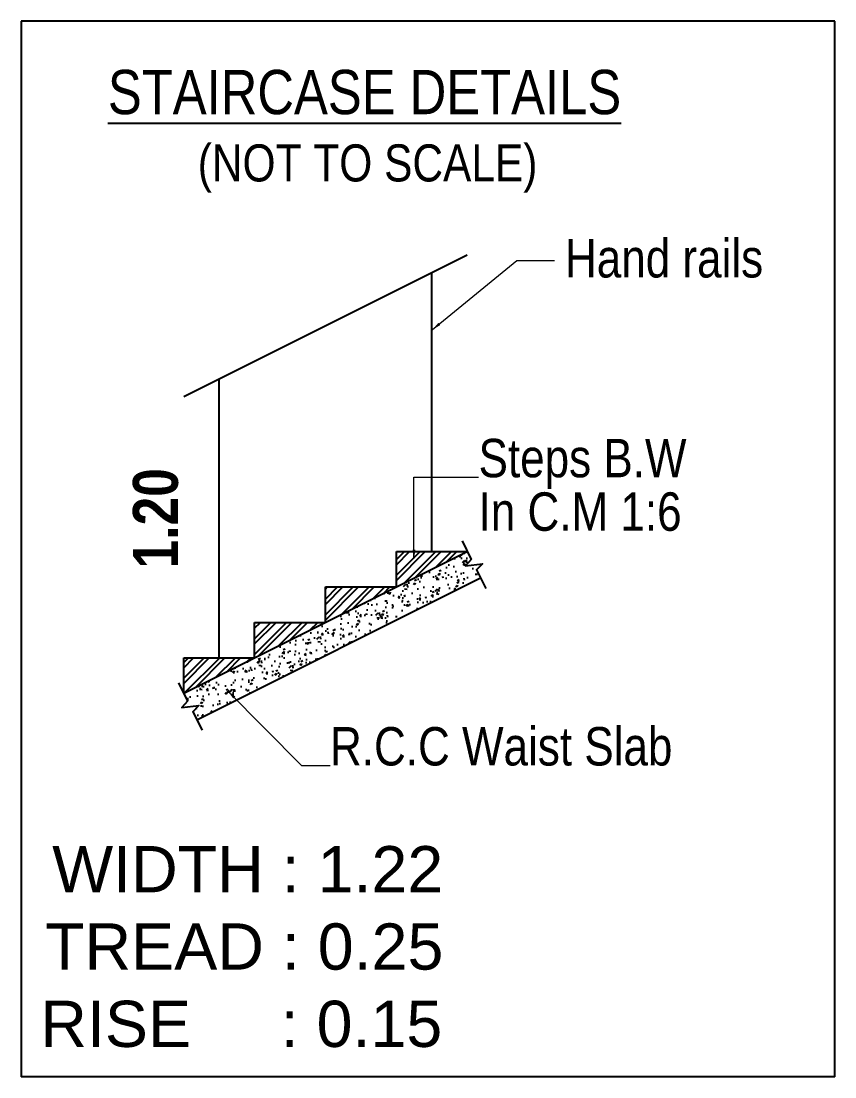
# Model space of a CAD drawing. Header units: metres. Extents: x 1185 to 1291, y 1063 to 1193.
# Drawn here: x 1246.49 to 1251.48, y 1160.04 to 1166.52 of the extents above; entities that cross this region are included whole.
import ezdxf

# ---------------------------------------------------------------- set-up
doc = ezdxf.new("R2010")
doc.units = ezdxf.units.M
doc.header["$MEASUREMENT"] = 0
doc.styles.add('Arial', font='swissc.ttf')
doc.styles.get("Standard").update_dxf_attribs({"font": 'swisscb.ttf'})
doc.styles.add('title text', font='arial.ttf')
doc.dimstyles.new('FLOOR DIM', dxfattribs={"dimtxt": 0.55, "dimasz": 0.05, "dimexe": 0.075, "dimexo": 0.3, "dimgap": 0.025, "dimtad": 0, "dimzin": 3, "dimdsep": 46, "dimtxsty": 'Standard', "dimblk": 'JM1', "dimcen": -0.09, "dimse1": 1, "dimse2": 1, "dimsd1": 1, "dimsd2": 1, "dimclrd": 5, "dimclre": 250, "dimclrt": 3, "dimazin": 0, "dimtfac": 0.65, "dimtix": 1, "dimtofl": 0, "dimtmove": 0, "dimatfit": 2, "dimfxl": 0, "dimfrac": 1, "dimtolj": 1, "dimlwd": 18, "dimlwe": -1, "dimarcsym": 0})

# ---------------------------------------------------------------- blocks, each defined once
blk = doc.blocks.new('JM1')
at = {"color": 2}
for p, q in [((0, 2), (0, -2)), ((-3, 0), (0, 0)), ((-0.884, -0.884), (0.884, 0.884))]:
    blk.add_line(p, q, dxfattribs=at)
blk = doc.blocks.new('*D31')
at = {"layer": 'DEFPOINTS', "color": 0, "lineweight": -3}
for p in [(111199.286, -25955.437), (111198.581, -25958.54), (111199.286, -25958.54)]:
    blk.add_point(p, dxfattribs=at)
at = {"color": 3, "insert": (111198.581, -25956.988), "char_height": 0.5, "attachment_point": 5, "rotation": 90}
blk.add_mtext('\\A1;1.20', dxfattribs=at)
blk = doc.blocks.new('ST')
h = blk.add_hatch()
h.set_pattern_fill('ANSI32', color=8, scale=0.012932)
h.set_pattern_definition([(45, (-12102.78879, -39351.42111), (-0.0870967196, 0.0870967196), []), (45, (-12102.73073, -39351.42111), (-0.0870967196, 0.0870967196), [])])
h.paths.add_polyline_path([(111198.892, -25958.54), (111198.892, -25958.934), (111199.68, -25958.54)])
h.paths.add_polyline_path([(111199.68, -25958.146), (111199.68, -25958.54), (111200.468, -25958.146)])
h.paths.add_polyline_path([(111200.468, -25957.752), (111200.468, -25958.146), (111201.257, -25957.752)])
h.paths.add_polyline_path([(111202.045, -25957.358), (111201.257, -25957.358), (111201.257, -25957.752)])
h = blk.add_hatch()
h.set_pattern_fill('AR-CONC', color=8, scale=0.001293)
h.set_pattern_definition([(50, (-12102.7888, -39351.42111), (0.2355936819, -0.02061176645), [0.0246346724, -0.2709813966]), (355, (-12102.7888, -39351.42111), (-0.0455753355, 0.24706681343), [0.01970773794, -0.2167858727]), (100.4514447, (-12102.76916, -39351.42283), (0.19001834577, 0.2264550369), [0.02093625004, -0.23029894156]), (46.1842, (-12102.7888, -39351.35542), (0.3505482085, -0.0543674003), [0.0369520086, -0.4064720949]), (96.6355576, (-12102.75958, -39351.35995), (0.3070012112, 0.319961235), [0.0314043879, -0.3454487243]), (351.18415117, (-12102.7888, -39351.35542), (0.3070012112, 0.319961235), [0.0295615643, -0.3251773293]), (21, (-12102.75595, -39351.37184), (0.19606146262, -0.13224512636), [0.0246346724, -0.2709813966]), (326, (-12102.75595, -39351.37184), (0.079919828, 0.23818426294), [0.01970773794, -0.2167851173]), (71.451445, (-12102.7396, -39351.38287), (0.27598129017, 0.1059391378), [0.02093625004, -0.23029854456]), (37.5, (-12102.78879, -39351.421114), (0.00399405403, 0.109343080525), [0, -0.2141574189, 0, -0.22006974028, 0, -0.21760627303]), (7.5, (-12102.78879, -39351.42111), (0.08640842504, 0.1295493776), [0, -0.12547259819, 0, -0.20923048441, 0, -0.08293673048]), (327.5, (-12102.86204, -39351.42111), (0.17534015197, -0.00740817489), [0, -0.08211557473, 0, -0.25620059316, 0, -0.33995847938]), (317.5, (-12102.89488, -39351.42111), (0.19155453329, 0.032880487), [0, -0.10675024715, 0, -0.17014347084, 0, -0.2414197897])])
h.paths.add_polyline_path([(111202.192, -25957.651), (111202.119, -25957.505), (111202.023, -25957.516), (111202.089, -25957.446), (111202.045, -25957.358), (111198.892, -25958.934), (111198.965, -25959.081), (111199.061, -25959.07), (111198.995, -25959.14), (111199.039, -25959.228)])
for p, q in [((111206.131, -25951.459), (111197.085, -25951.459)), ((111197.085, -25951.459), (111197.085, -25963.2)), ((111206.131, -25963.2), (111206.131, -25951.459)), ((111198.892, -25955.634), (111202.045, -25954.057)), ((111201.651, -25957.358), (111201.651, -25954.254)), ((111199.286, -25958.54), (111199.286, -25955.437)), ((111198.892, -25958.934), (111202.045, -25957.358)), ((111201.257, -25957.752), (111201.257, -25957.358)), ((111201.257, -25957.358), (111202.045, -25957.358)), ((111199.039, -25959.228), (111202.192, -25957.651)), ((111200.468, -25958.146), (111200.468, -25957.752)), ((111200.468, -25957.752), (111201.257, -25957.752)), ((111199.68, -25958.54), (111199.68, -25958.146)), ((111199.68, -25958.146), (111200.468, -25958.146)), ((111198.892, -25958.54), (111199.68, -25958.54)), ((111198.892, -25958.934), (111198.892, -25958.54)), ((111206.131, -25963.2), (111197.085, -25963.2))]:
    blk.add_line(p, q)
at = {"linetype": 'Continuous'}
for points in [[(111201.986, -25957.24), (111202.089, -25957.446), (111202.023, -25957.516), (111202.214, -25957.494), (111202.148, -25957.563), (111202.251, -25957.769)], [(111198.833, -25958.817), (111198.936, -25959.022), (111198.87, -25959.092), (111199.061, -25959.07), (111198.995, -25959.14), (111199.098, -25959.346)]]:
    blk.add_lwpolyline(points, dxfattribs=at)
at = {"style": 'Arial'}
for s, height, p in [('%%USTAIRCASE DETAILS', 0.49269, (111198.049, -25952.494)), ('(NOT TO SCALE)', 0.41209, (111199.048, -25953.242)), ('Hand rails', 0.4272, (111203.131, -25954.31)), ('Steps B.W', 0.4272, (111202.17, -25956.532)), ('In C.M 1:6', 0.4272, (111202.17, -25957.127)), ('R.C.C Waist Slab', 0.42716, (111200.519, -25959.737))]:
    blk.add_text(s, height=height, dxfattribs=at).set_placement(p)
at = {"lineweight": 5, "style": 'title text'}
for s, p in [('WIDTH : 1.22', (111197.43, -25961.147)), ('TREAD : 0.25', (111197.351, -25962.007)), ('RISE     : 0.15', (111197.298, -25962.867))]:
    blk.add_text(s, height=0.51389, dxfattribs=at).set_placement(p)
dim = blk.add_aligned_dim(p1=(111199.286, -25955.437), p2=(111199.286, -25958.54), distance=-0.705, text='1.20', dimstyle='FLOOR DIM', override={"dimscale": 2.5, "dimtxt": 0.2, "dimasz": 0.05, "dimpost": '\\X', "dimse1": 1, "dimse2": 1})
dim.commit()
dim.dimension.update_dxf_attribs({"geometry": '*D31', "text_midpoint": (111198.581, -25956.988)})
for points in [[(111201.657, -25954.89), (111202.595, -25954.122), (111203.013, -25954.122)], [(111201.452, -25957.438), (111201.452, -25956.532), (111202.17, -25956.532)], [(111199.384, -25958.91), (111200.203, -25959.737), (111200.519, -25959.737)]]:
    blk.add_leader(points, dimstyle='FLOOR DIM', override={"dimasz": 0.1, "dimgap": 1, "dimclrd": 1})

msp = doc.modelspace()

# ---------------------------------------------------------------- block references
at = {"xscale": 0.5523297472620046, "yscale": 0.5523297472620046, "zscale": 0.5523297472620046}
msp.add_blockref('ST', (-60170.9706, 15500.2875), dxfattribs=at)

doc.saveas('drawing.dxf')
